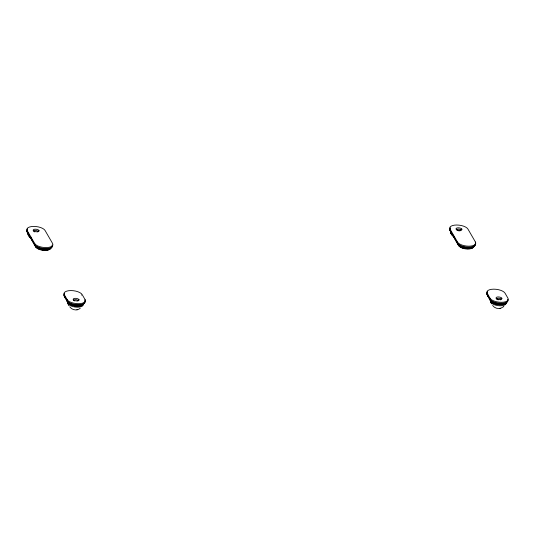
<?xml version="1.0" encoding="UTF-8"?>
<svg xmlns="http://www.w3.org/2000/svg" width="535" height="535" viewBox="0 0 535 535"><rect width="100%" height="100%" fill="white"/><g stroke="black" fill="none" stroke-linecap="round" stroke-linejoin="round"><path stroke-width="0.8" d="M28.295 234.985L30.201 236.878M66.266 299.64L67.223 300.851M489.144 298.236L489.639 298.811M489.445 298.751L490.1 299.446A3.036 2.548 51.7 0 1 490.274 299.56M451.172 233.581L453.185 235.467M29.906 236.804L30.395 237.373M27.171 230.525L34.708 243.545A9.316 3.926 7.6 0 0 46.017 247.598A9.316 3.926 7.6 0 0 52.597 243.492L45.06 230.465A9.316 3.926 7.6 0 0 33.758 226.419A9.316 3.926 7.6 0 0 27.171 230.525L27.058 231.548A1.023 0.883 -30.1 0 0 27.258 232.157L35.684 247.05L37.403 247.33M452.784 235.4L453.272 235.975A10.192 4.728 6.1 0 0 453.412 236.095M450.049 229.127L457.585 242.148L457.465 243.171A9.296 3.912 7.6 0 0 468.747 247.21A9.296 3.912 7.6 0 0 475.321 243.111L475.475 242.087L467.938 229.067A9.316 3.926 7.6 0 0 456.636 225.014A9.316 3.926 7.6 0 0 450.049 229.127L449.935 230.144A1.023 0.883 -30.1 0 0 450.136 230.752L458.562 245.645L460.281 245.933M51.373 247.364A8.226 3.464 7.6 0 1 43.656 249.377A8.226 3.464 7.6 0 1 35.45 245.886L34.788 245.184A1.023 0.883 -30.1 0 1 34.594 244.569L34.708 243.545M84.911 300.616L85.072 299.6L82.189 294.624A9.316 3.926 7.6 0 0 70.881 290.572A9.316 3.926 7.6 0 0 64.3 294.678L64.18 295.701A1.023 0.883 -30.1 0 0 64.381 296.31L68.092 302.783A4.173 3.598 -30 0 0 68.099 303.719L68.119 303.826A8.42 7.269 -30.1 0 0 68.694 305.271A6.968 2.936 7.6 0 1 68.761 303.666M68.019 303.86A12.726 6.253 -15.2 0 1 67.925 303.592L67.029 300.717L67.176 299.66L64.3 294.678M487.178 293.28L490.053 298.256A9.316 3.926 7.6 0 0 501.362 302.308A9.316 3.926 7.6 0 0 507.942 298.196L505.067 293.22A9.316 3.926 7.6 0 0 493.758 289.167A9.316 3.926 7.6 0 0 487.178 293.28L487.057 294.297L490.99 301.218A7.931 3.344 7.6 0 0 499.77 304.649A7.931 3.344 7.6 0 0 506.478 301.927M506.719 302.074A8.226 3.464 7.6 0 1 499.008 304.087A8.226 3.464 7.6 0 1 490.796 300.59L490.134 299.888A1.023 0.883 -30.1 0 1 489.946 299.279L490.053 298.256M37.898 231.381L38.968 230.485M77.903 300.51L78.973 299.62M460.775 229.976L461.845 229.087M500.78 299.112L501.85 298.216M503.361 306.782L503.843 306.415M80.223 308.374C77.027 310.989 72.078 310.226 69.751 306.843M503.094 306.97C499.904 309.591 494.955 308.822 492.628 305.445M76.906 309.845L77.555 309.678M499.777 308.441L500.426 308.28M66.026 298.403L65.698 298.383A7.343 3.096 7.4 0 1 65.504 297.226M66.574 300.182L66.761 300.215A10.192 4.053 4.7 0 1 67.122 300.035M29.559 236.289L30.227 237.092M452.463 234.918L453.252 235.942M456.148 229.107L456.977 229.99M457.472 243.171A1.023 0.883 -30.1 0 0 457.666 243.779L458.321 244.482A8.226 3.464 7.6 0 0 467.423 248.039A8.226 3.464 7.6 0 0 474.378 245.217M496.152 298.236L496.982 299.118M33.27 230.505L34.1 231.394A1.979 0.836 7.6 0 1 36.139 230.565A1.979 0.836 7.6 0 1 37.811 231.909M28.087 233.193A0.99 0.856 -30.1 0 0 27.914 232.865L27.252 232.163A9.008 3.792 7.6 0 1 27.017 230.705M73.275 299.633L74.104 300.523M66.795 300.275L67.009 300.663A1.023 0.883 -30.1 0 0 67.263 301.285L67.918 301.994A8.226 3.464 7.6 0 0 76.726 305.532A8.226 3.464 7.6 0 0 83.968 302.977M451.727 233.093L450.791 231.461A8.226 3.464 7.6 0 1 450.57 230.939M452.202 233.902L453.145 235.534M453.613 236.343L455.499 239.6M455.967 240.416L458.321 244.482A0.99 0.856 -30.1 0 1 458.515 245.11A7.931 3.344 7.6 0 0 467.302 248.541A7.931 3.344 7.6 0 0 474.003 245.819A7.938 3.344 7.6 0 1 467.463 248.715A7.938 3.344 7.6 0 1 458.495 245.277M488.636 296.858L487.251 294.912A1.023 0.883 -30.1 0 1 487.064 294.297A9.296 3.912 7.6 0 1 487.612 291.695M488.816 297.172L489.177 297.794M489.532 298.416L490.254 299.66M490.434 299.968L490.796 300.59A0.99 0.856 -30.1 0 1 490.99 301.218M457.579 243.485L449.935 230.144A9.296 3.912 7.6 0 1 450.236 227.77M457.92 244L458.99 245.846M491.391 302.736A6.968 2.929 7.7 0 0 491.571 303.873A8.42 7.263 -30.1 0 1 490.99 302.429L490.969 302.315A4.18 3.605 -30.1 0 1 490.969 301.386L487.251 294.912A9.008 3.792 7.6 0 1 487.171 293.1M28.382 233.681L28.857 234.49M29.325 235.306L31.211 238.563M31.679 239.372L33.09 241.813M33.565 242.629L34.976 245.07M65.216 297.326L67.918 301.994A0.99 0.856 -30.1 0 1 68.112 302.623A7.931 3.344 7.6 0 0 76.605 306.04A7.931 3.344 7.6 0 0 83.6 303.572A7.938 3.344 7.6 0 1 76.766 306.207A7.938 3.344 7.6 0 1 68.092 302.783M68.112 302.623L64.18 295.701A9.296 3.912 7.6 0 1 64.481 293.32M489.665 298.858L490.862 302.175M67.009 300.663L67.029 300.717A9.296 3.912 7.6 0 0 78.11 304.716A9.296 3.912 7.6 0 0 85.025 300.837M30.716 237.794A6.968 2.929 7.7 0 1 28.683 236.142A8.42 7.263 -30.1 0 1 28.108 234.698L28.087 234.584A4.18 3.605 -30.1 0 1 28.087 233.655A7.938 3.344 7.6 0 1 27.853 232.484A7.931 3.344 7.6 0 0 28.108 233.494M453.961 236.57A6.968 2.936 7.6 0 1 451.56 234.745A8.42 7.269 -30.1 0 1 450.985 233.3L450.978 233.24A4.173 3.598 -30.1 0 1 450.965 232.25A7.938 3.344 7.6 0 1 450.731 231.08A7.931 3.344 7.6 0 0 450.985 232.09A0.99 0.856 -30.1 0 0 450.791 231.461L450.129 230.759A9.008 3.792 7.6 0 1 450.289 228.599M65.698 298.41A0.689 0.595 -30.1 0 1 65.15 297.808M81.547 294.999A9.296 3.912 7.6 0 1 81.641 295.106M64.541 294.15A9.008 3.792 7.6 0 0 64.381 296.316L64.996 296.972A8.226 3.464 7.6 0 1 64.775 296.236M65.016 296.403A7.931 3.344 7.6 0 0 65.23 297.647A0.99 0.856 -30.1 0 0 65.156 297.186M65.21 297.808A7.938 3.344 7.6 0 1 64.996 296.557M83.172 304.114A7.764 3.27 7.6 0 1 77.167 307.197A7.764 3.27 7.6 0 1 68.119 303.826M67.397 300.958A3.023 2.541 51.8 0 1 67.724 301.205M85.072 299.6A9.316 3.926 7.6 0 1 78.484 303.706A9.316 3.926 7.6 0 1 67.176 299.66M74.592 300.944A1.979 0.836 7.6 0 1 75.502 299.653A1.979 0.836 7.6 0 1 77.909 300.938M84.824 301.954A9.008 3.792 7.6 0 1 77.388 305.191A9.008 3.792 7.6 0 1 67.256 301.292M488.341 296.123A7.343 3.083 7.8 0 0 488.589 296.978A0.689 0.595 -30.1 0 1 488.027 296.41M487.646 294.578A8.226 3.464 7.6 0 0 487.913 295.614A0.99 0.856 -30.1 0 1 488.107 296.243A7.931 3.344 7.6 0 1 487.893 294.999M488.087 296.41A7.938 3.344 7.6 0 1 487.84 295.313M505.796 302.569A8.42 7.269 -30.1 0 1 505.328 303.298M505.983 302.542A7.764 3.27 7.6 0 1 500.225 305.799A7.764 3.27 7.6 0 1 490.996 302.429M491.177 302.375A12.726 6.126 -9.6 0 1 491.01 302.135M489.211 298.684A10.192 3.845 9 0 1 489.304 298.61M507.989 299.653A9.296 3.912 7.6 0 1 500.74 303.312A9.296 3.912 7.6 0 1 489.94 299.279M497.135 299.312A1.979 0.836 7.6 0 1 497.838 298.289A1.979 0.836 7.6 0 1 500.446 298.777A1.979 0.836 7.6 0 1 500.198 299.881M498.319 299.861A1.979 0.836 7.6 0 1 497.804 299.7M507.427 299.834A9.008 3.792 7.6 0 1 501.068 303.806A9.008 3.792 7.6 0 1 490.134 299.888M506.444 302.014A7.938 3.344 7.6 0 1 499.837 304.816A7.938 3.344 7.6 0 1 490.963 301.386M50.444 247.986A7.343 3.083 7.8 0 1 44.198 250.427A7.343 3.083 7.8 0 1 36.126 247.25L27.058 231.548A9.296 3.912 7.6 0 1 27.519 229.013M28.489 234.872A12.726 6.126 -9.5 0 1 28.295 234.644M28.108 234.698A7.764 3.27 7.6 0 1 28.087 233.059M31.17 237.259A10.192 4.514 10.6 0 1 30.796 237.112M52.704 245.15A9.296 3.912 7.6 0 1 45.161 248.601A9.296 3.912 7.6 0 1 34.594 244.569M34.802 231.922A1.979 0.836 7.6 0 1 34.494 231.762M52.082 245.124A9.008 3.792 7.6 0 1 45.716 249.096A9.008 3.792 7.6 0 1 34.788 245.184M35.45 245.886A0.99 0.856 -30.1 0 1 35.644 246.515A7.931 3.344 7.6 0 0 44.137 249.925A7.931 3.344 7.6 0 0 51.133 247.464M27.914 232.865A8.226 3.464 7.6 0 1 27.693 232.337M51.113 247.471A7.938 3.344 7.6 0 1 44.298 250.099A7.938 3.344 7.6 0 1 35.618 246.675M450.985 233.293A7.764 3.27 7.6 0 1 451.186 231.367M451.005 233.588A12.726 6.3 -15.2 0 1 450.885 233.327M473.301 246.354A7.343 3.096 7.4 0 1 467.229 249.036A7.343 3.096 7.4 0 1 458.963 245.846M475.475 242.087A9.316 3.926 7.6 0 1 468.894 246.194A9.316 3.926 7.6 0 1 457.585 242.148M457.285 230.297A1.979 0.836 7.6 0 1 458.308 229.12A1.979 0.836 7.6 0 1 460.842 230.231A1.979 0.836 7.6 0 1 458.181 230.692M475.133 244.08A9.008 3.792 7.6 0 1 468.205 247.692A9.008 3.792 7.6 0 1 457.666 243.779M74.365 300.443A2.969 1.251 7.6 0 0 79.053 300.095A2.969 1.251 7.6 0 0 74.953 298.343A2.969 1.251 7.6 0 0 74.365 300.443M497.242 299.045A2.969 1.251 7.6 0 0 501.924 298.69A2.969 1.251 7.6 0 0 497.831 296.945A2.969 1.251 7.6 0 0 497.242 299.045M34.36 231.314A2.969 1.251 7.6 0 0 39.042 230.966A2.969 1.251 7.6 0 0 34.949 229.214A2.969 1.251 7.6 0 0 34.36 231.314M457.238 229.916A2.969 1.251 7.6 0 0 461.919 229.562A2.969 1.251 7.6 0 0 457.826 227.81A2.969 1.251 7.6 0 0 457.238 229.916"/></g></svg>
